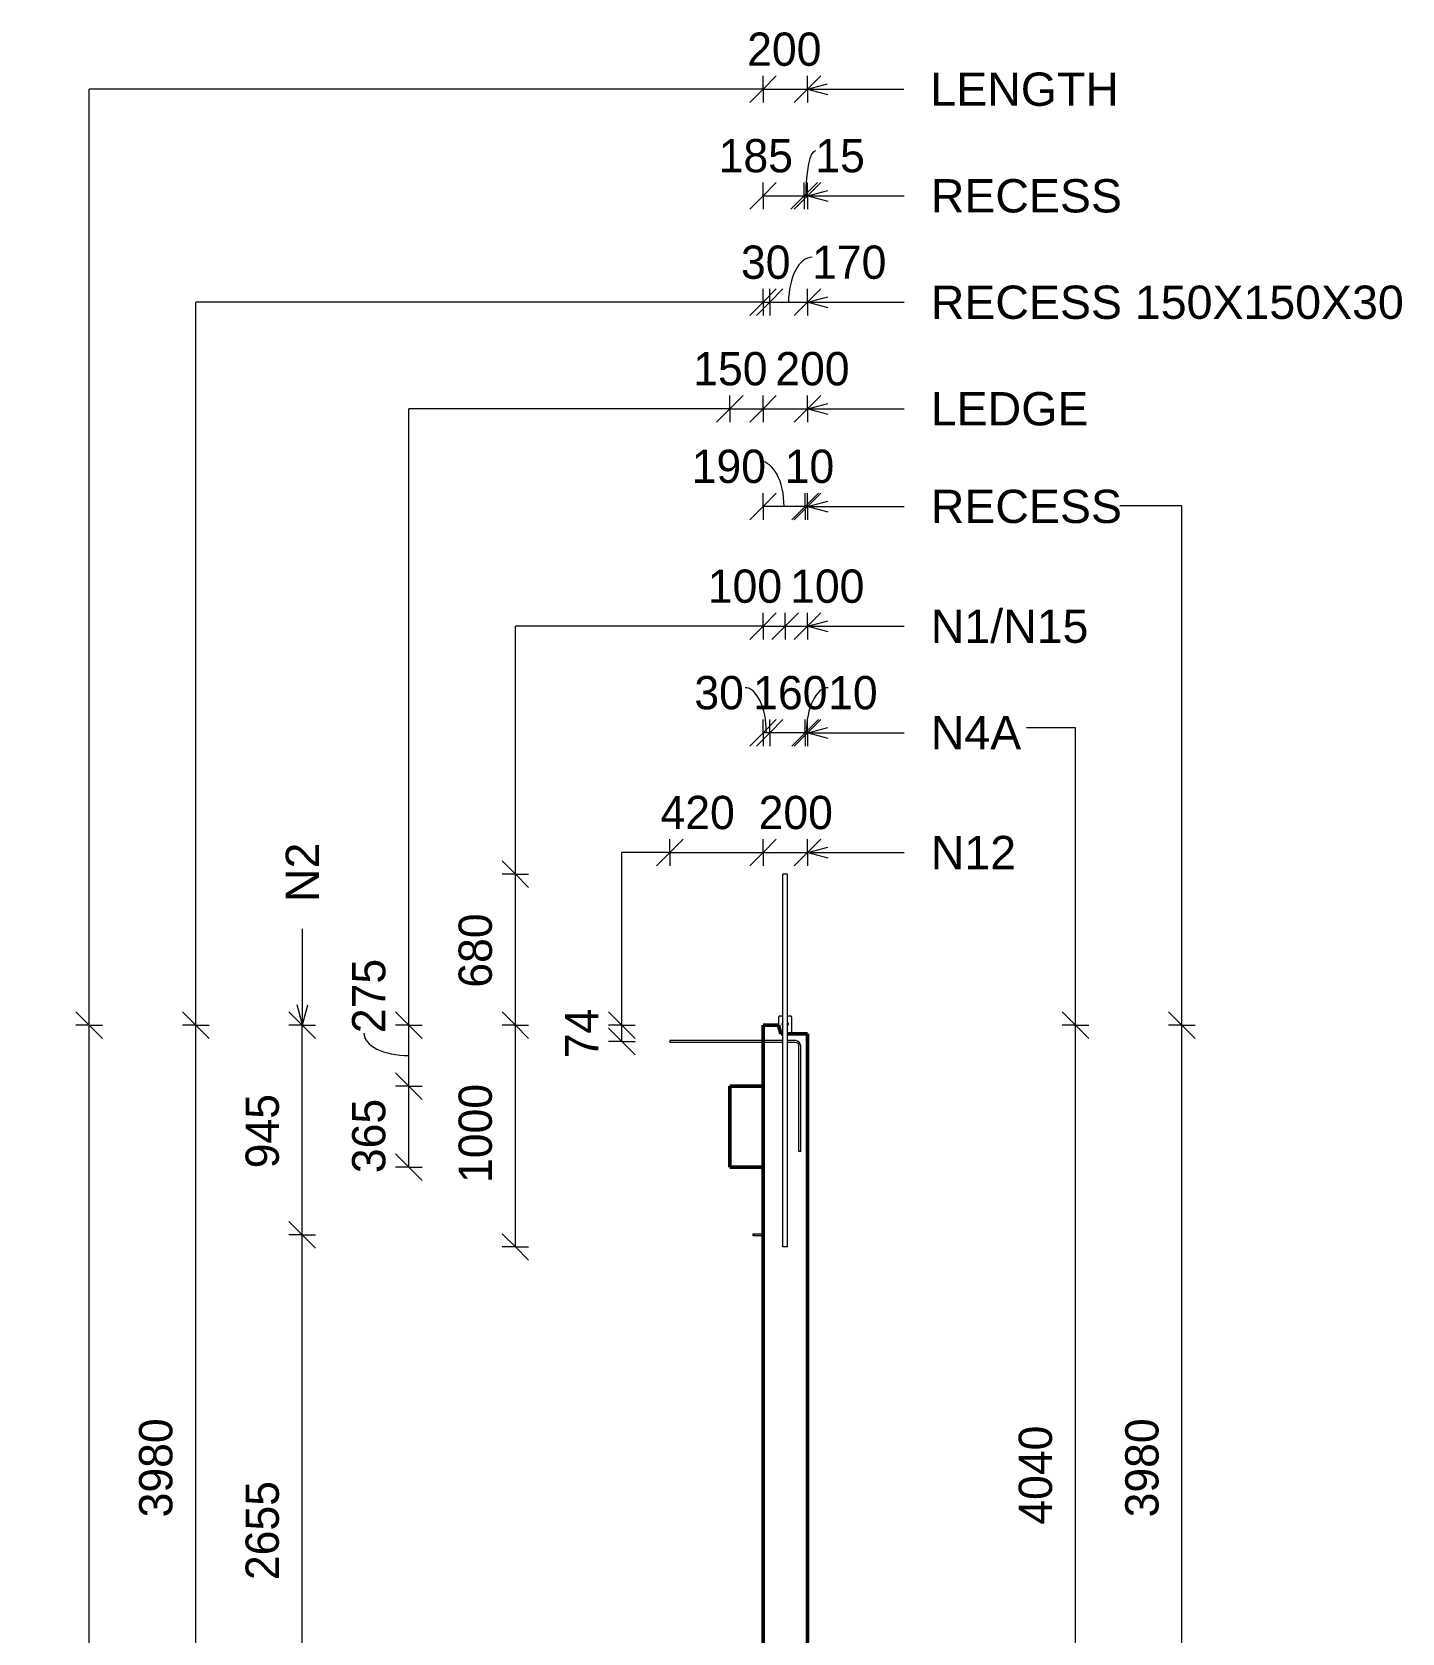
# Model space of a CAD drawing. Header units: millimetres. Extents: x -9471 to 9984, y -2794 to 13196.
# Drawn here: x 3811 to 9984, y 4960 to 12175 of the extents above; entities that cross this region are included whole.
import ezdxf

# ---------------------------------------------------------------- set-up
doc = ezdxf.new("R2010")
doc.units = ezdxf.units.MM
for name, color, linetype, lineweight in [('A-ANNO-DIMS', 211, 'Continuous', 9), ('A-ANNO-DIMS-60', 211, 'Continuous', 9), ('A-DETL-MBND', 5, 'Continuous', 18), ('A-GENM', 13, 'Continuous', 18), ('A-WALL', 113, 'Continuous', 25), ('G-ANNO-TEXT', 231, 'Continuous', 9), ('S-BEAM', 12, 'Continuous', 18), ('S-RBAR', 171, 'Continuous', 18)]:
    doc.layers.add(name, color=color, linetype=linetype, lineweight=lineweight)
doc.styles.add('Arial_1', font='arial.ttf', dxfattribs={"height": 150})
doc.styles.add('Nirmala UI Semilight', font='NirmalaS.ttf', dxfattribs={"height": 150})
doc.dimstyles.new('Arrow_Filled_-_2_5_NI_UI', dxfattribs={"dimscale": 304.8, "dimtxt": 157.104592, "dimasz": 0.393701, "dimexe": 0.19685, "dimexo": 0.0625, "dimgap": 0.19685, "dimtad": 1, "dimdec": 4, "dimzin": 0, "dimdsep": 46, "dimtxsty": 'Nirmala UI Semilight', "dimblk1": 'OBLIQUE', "dimblk2": 'OBLIQUE', "dimsah": 1, "dimcen": 0.09, "dimazin": 0, "dimtfac": 1, "dimtdec": 4, "dimtix": 1, "dimtmove": 2, "dimatfit": 3, "dimfxl": 0.19685, "dimfxlon": 1, "dimtvp": 1, "dimtolj": 1, "dimtzin": 0, "dimarcsym": 2})
doc.dimstyles.new('Arrow_Filled_-_2_5_NI_UI_1', dxfattribs={"dimscale": 304.8, "dimtxt": 157.104592, "dimasz": 0.393701, "dimexe": 0.19685, "dimexo": 0.0625, "dimgap": 0.19685, "dimtad": 1, "dimdec": 4, "dimzin": 0, "dimdsep": 46, "dimtxsty": 'Nirmala UI Semilight', "dimblk1": 'OBLIQUE', "dimblk2": 'OBLIQUE', "dimsah": 1, "dimcen": 0.09, "dimazin": 0, "dimtfac": 1, "dimtdec": 4, "dimtix": 1, "dimtmove": 0, "dimatfit": 3, "dimfxl": 0.19685, "dimfxlon": 1, "dimtvp": 1, "dimtolj": 1, "dimtzin": 0, "dimarcsym": 2})
doc.dimstyles.new('Arrow_Filled_-_2_5_NI_UI_2', dxfattribs={"dimscale": 304.8, "dimtxt": 157.104592, "dimasz": 0.393701, "dimexe": 0.19685, "dimexo": 0.0625, "dimgap": 0.19685, "dimtad": 1, "dimdec": 4, "dimzin": 0, "dimdsep": 46, "dimtxsty": 'Nirmala UI Semilight', "dimblk1": 'OBLIQUE', "dimblk2": 'OBLIQUE', "dimsah": 1, "dimcen": 0.09, "dimazin": 0, "dimtfac": 1, "dimtdec": 4, "dimtix": 1, "dimtmove": 1, "dimatfit": 3, "dimfxl": 0.19685, "dimfxlon": 1, "dimtvp": 1, "dimtolj": 1, "dimtzin": 0, "dimarcsym": 2})

# ---------------------------------------------------------------- blocks, each defined once
blk = doc.blocks.new('RR spread anchor face based - RR-SA-2_5-150-1876458-Elevation Right')
at = {"layer": 'A-GENM'}
for p, q in [((20219.6, 6759.9), (20224.6, 6759.9)), ((20219.6, 6749.9), (20219.6, 6759.9)), ((20224.6, 6749.9), (20219.6, 6749.9)), ((20224.6, 6759.9), (20264.6, 6759.9)), ((20224.6, 6759.9), (20224.6, 6749.9)), ((20264.6, 6749.9), (20224.6, 6749.9))]:
    blk.add_line(p, q, dxfattribs=at)
blk = doc.blocks.new('RR spread anchor face based - RR-SA-7_5-260-1726841-Elevation Right')
at = {"layer": 'A-GENM'}
for p, q in [((20337.1, 7740.6), (20334.6, 7735.6)), ((20334.6, 7735.6), (20334.6, 7700)), ((20354.6, 7740.6), (20337.1, 7740.6)), ((20392.1, 7740.6), (20374.6, 7740.6)), ((20394.6, 7735.6), (20392.1, 7740.6)), ((20394.6, 7660), (20394.6, 7735.6)), ((20351.6, 7703.1), (20351.6, 7707.1)), ((20377.6, 7707.1), (20377.6, 7703.1))]:
    blk.add_line(p, q, dxfattribs=at)
for centre, start, end in [((20364.6, 7707.1), 140.86375, 180), ((20364.6, 7703.1), 180, 219.13625), ((20364.6, 7707.1), 0, 39.13625), ((20364.6, 7703.1), 320.86375, 0)]:
    blk.add_arc(centre, 13, start, end, dxfattribs=at)
blk = doc.blocks.new('M_Rectangular Corbel - M_Rectangular Corbel-2619637-Elevation Right')
at = {"layer": 'S-BEAM', "lineweight": 50}
for p, q in [((20264.6, 7425), (20114.6, 7425)), ((20114.6, 7425), (20114.6, 7060)), ((20264.6, 7060), (20264.6, 7425)), ((20114.6, 7060), (20264.6, 7060))]:
    blk.add_line(p, q, dxfattribs=at)
blk = doc.blocks.new('DIMBLOCK100-Elevation Right')
at = {"layer": 'A-ANNO-DIMS-60'}
for p, q in [((6684.6, 8477.5), (6744.6, 8537.5)), ((6684.6, 8477.5), (6684.6, 8537.5)), ((7104.6, 8477.5), (7164.6, 8537.5)), ((7104.6, 8477.5), (7104.6, 8537.5)), ((6684.6, 8477.5), (6624.6, 8417.5)), ((6684.6, 8477.5), (7104.6, 8477.5)), ((6684.6, 8477.5), (6684.6, 8417.5)), ((7104.6, 8477.5), (7044.6, 8417.5)), ((7104.6, 8477.5), (7104.6, 8417.5))]:
    blk.add_line(p, q, dxfattribs=at)
at = {"layer": 'A-ANNO-DIMS-60', "color": 0, "insert": (6642.8, 8733.2), "char_height": 150, "width": 414.756, "attachment_point": 1, "line_spacing_factor": 1.142579, "style": 'Nirmala UI Semilight'}
blk.add_mtext('420', dxfattribs=at)
blk = doc.blocks.new('_Oblique')
at = {"color": 0, "linetype": 'ByBlock', "lineweight": -2}
blk.add_line((-0.5, -0.5), (0.5, 0.5), dxfattribs=at)
blk = doc.blocks.new('DIMBLOCK101-Elevation Right')
at = {"layer": 'A-ANNO-DIMS-60'}
for p, q in [((7104.6, 8477.5), (7164.6, 8537.5)), ((7104.6, 8477.5), (7104.6, 8537.5)), ((7304.6, 8477.5), (7364.6, 8537.5)), ((7304.6, 8477.5), (7304.6, 8537.5)), ((7104.6, 8477.5), (7044.6, 8417.5)), ((7104.6, 8477.5), (7304.6, 8477.5)), ((7104.6, 8477.5), (7104.6, 8417.5)), ((7304.6, 8477.5), (7244.6, 8417.5)), ((7304.6, 8477.5), (7304.6, 8417.5))]:
    blk.add_line(p, q, dxfattribs=at)
at = {"layer": 'A-ANNO-DIMS-60', "color": 0, "insert": (7084.9, 8733.2), "char_height": 150, "width": 411.328, "attachment_point": 1, "line_spacing_factor": 1.142579, "style": 'Nirmala UI Semilight'}
blk.add_mtext('200', dxfattribs=at)
blk = doc.blocks.new('DIMBLOCK102-Elevation Right')
at = {"layer": 'A-ANNO-DIMS-60'}
for p, q in [((6468.5, 7700), (6408.5, 7760)), ((6468.5, 7700), (6408.5, 7700)), ((6468.5, 7626), (6408.5, 7686)), ((6468.5, 7626), (6468.5, 7700)), ((6468.5, 7700), (6528.5, 7640)), ((6468.5, 7700), (6528.5, 7700)), ((6468.5, 7626), (6408.5, 7626)), ((6468.5, 7626), (6528.5, 7566)), ((6468.5, 7626), (6528.5, 7626))]:
    blk.add_line(p, q, dxfattribs=at)
at = {"layer": 'A-ANNO-DIMS-60', "color": 0, "insert": (6212.8, 7550.2), "char_height": 150, "width": 270.791, "attachment_point": 1, "rotation": 90, "line_spacing_factor": 1.142579, "style": 'Nirmala UI Semilight'}
blk.add_mtext('74', dxfattribs=at)
blk = doc.blocks.new('DIMBLOCK103-Elevation Right')
at = {"layer": 'A-ANNO-DIMS-60'}
for p, q in [((7104.6, 9497.5), (7164.6, 9557.5)), ((7104.6, 9497.5), (7104.6, 9557.5)), ((7204.6, 9497.5), (7264.6, 9557.5)), ((7204.6, 9497.5), (7204.6, 9557.5)), ((7104.6, 9497.5), (7044.6, 9437.5)), ((7104.6, 9497.5), (7204.6, 9497.5)), ((7104.6, 9497.5), (7104.6, 9437.5)), ((7204.6, 9497.5), (7144.6, 9437.5)), ((7204.6, 9497.5), (7204.6, 9437.5))]:
    blk.add_line(p, q, dxfattribs=at)
at = {"layer": 'A-ANNO-DIMS-60', "color": 0, "insert": (6855.8, 9753.2), "char_height": 150, "width": 370.196, "attachment_point": 1, "line_spacing_factor": 1.142579, "style": 'Nirmala UI Semilight'}
blk.add_mtext('100', dxfattribs=at)
blk = doc.blocks.new('DIMBLOCK104-Elevation Right')
at = {"layer": 'A-ANNO-DIMS-60'}
for p, q in [((7204.6, 9497.5), (7264.6, 9557.5)), ((7204.6, 9497.5), (7204.6, 9557.5)), ((7304.6, 9497.5), (7364.6, 9557.5)), ((7304.6, 9497.5), (7304.6, 9557.5)), ((7204.6, 9497.5), (7144.6, 9437.5)), ((7204.6, 9497.5), (7304.6, 9497.5)), ((7204.6, 9497.5), (7204.6, 9437.5)), ((7304.6, 9497.5), (7244.6, 9437.5)), ((7304.6, 9497.5), (7304.6, 9437.5))]:
    blk.add_line(p, q, dxfattribs=at)
at = {"layer": 'A-ANNO-DIMS-60', "color": 0, "insert": (7226.8, 9753.2), "char_height": 150, "width": 370.196, "attachment_point": 1, "line_spacing_factor": 1.142579, "style": 'Nirmala UI Semilight'}
blk.add_mtext('100', dxfattribs=at)
blk = doc.blocks.new('DIMBLOCK105-Elevation Right')
at = {"layer": 'A-ANNO-DIMS-60'}
for p, q in [((5988.5, 7700), (5928.5, 7760)), ((5988.5, 7700), (5928.5, 7700)), ((5988.5, 6700), (5988.5, 7700)), ((5988.5, 7700), (6048.5, 7640)), ((5988.5, 7700), (6048.5, 7700)), ((5988.5, 6700), (5928.5, 6760)), ((5988.5, 6700), (5928.5, 6700)), ((5988.5, 6700), (6048.5, 6640)), ((5988.5, 6700), (6048.5, 6700))]:
    blk.add_line(p, q, dxfattribs=at)
at = {"layer": 'A-ANNO-DIMS-60', "color": 0, "insert": (5732.8, 6988.6), "char_height": 150, "width": 507.305, "attachment_point": 1, "rotation": 90, "line_spacing_factor": 1.142579, "style": 'Nirmala UI Semilight'}
blk.add_mtext('1000', dxfattribs=at)
blk = doc.blocks.new('DIMBLOCK106-Elevation Right')
at = {"layer": 'A-ANNO-DIMS-60'}
for p, q in [((5988.5, 8380), (5928.5, 8440)), ((5988.5, 8380), (5928.5, 8380)), ((5988.5, 7700), (5988.5, 8380)), ((5988.5, 8380), (6048.5, 8320)), ((5988.5, 8380), (6048.5, 8380)), ((5988.5, 7700), (5928.5, 7760)), ((5988.5, 7700), (5928.5, 7700)), ((5988.5, 7700), (6048.5, 7640)), ((5988.5, 7700), (6048.5, 7700))]:
    blk.add_line(p, q, dxfattribs=at)
at = {"layer": 'A-ANNO-DIMS-60', "color": 0, "insert": (5732.8, 7868.6), "char_height": 150, "width": 411.328, "attachment_point": 1, "rotation": 90, "line_spacing_factor": 1.142579, "style": 'Nirmala UI Semilight'}
blk.add_mtext('680', dxfattribs=at)
blk = doc.blocks.new('DIMBLOCK112-Elevation Right')
at = {"layer": 'A-ANNO-DIMS-60'}
for p, q in [((6954.6, 10477.5), (7014.6, 10537.5)), ((6954.6, 10477.5), (6954.6, 10537.5)), ((7104.6, 10477.5), (7164.6, 10537.5)), ((7104.6, 10477.5), (7104.6, 10537.5)), ((6954.6, 10477.5), (6894.6, 10417.5)), ((6954.6, 10477.5), (7104.6, 10477.5)), ((6954.6, 10477.5), (6954.6, 10417.5)), ((7104.6, 10477.5), (7044.6, 10417.5)), ((7104.6, 10477.5), (7104.6, 10417.5))]:
    blk.add_line(p, q, dxfattribs=at)
at = {"layer": 'A-ANNO-DIMS-60', "color": 0, "insert": (6790.2, 10733.2), "char_height": 150, "width": 370.196, "attachment_point": 1, "line_spacing_factor": 1.142579, "style": 'Nirmala UI Semilight'}
blk.add_mtext('150', dxfattribs=at)
blk = doc.blocks.new('DIMBLOCK113-Elevation Right')
at = {"layer": 'A-ANNO-DIMS-60'}
for p, q in [((7104.6, 10477.5), (7164.6, 10537.5)), ((7104.6, 10477.5), (7104.6, 10537.5)), ((7304.6, 10477.5), (7364.6, 10537.5)), ((7304.6, 10477.5), (7304.6, 10537.5)), ((7104.6, 10477.5), (7044.6, 10417.5)), ((7104.6, 10477.5), (7304.6, 10477.5)), ((7104.6, 10477.5), (7104.6, 10417.5)), ((7304.6, 10477.5), (7244.6, 10417.5)), ((7304.6, 10477.5), (7304.6, 10417.5))]:
    blk.add_line(p, q, dxfattribs=at)
at = {"layer": 'A-ANNO-DIMS-60', "color": 0, "insert": (7160, 10733.2), "char_height": 150, "width": 411.328, "attachment_point": 1, "line_spacing_factor": 1.142579, "style": 'Nirmala UI Semilight'}
blk.add_mtext('200', dxfattribs=at)
blk = doc.blocks.new('DIMBLOCK114-Elevation Right')
at = {"layer": 'A-ANNO-DIMS-60'}
for p, q in [((5508.5, 7425), (5448.5, 7485)), ((5508.5, 7425), (5448.5, 7425)), ((5508.5, 7060), (5508.5, 7425)), ((5508.5, 7425), (5568.5, 7365)), ((5508.5, 7425), (5568.5, 7425)), ((5508.5, 7060), (5448.5, 7120)), ((5508.5, 7060), (5448.5, 7060)), ((5508.5, 7060), (5568.5, 7000)), ((5508.5, 7060), (5568.5, 7060))]:
    blk.add_line(p, q, dxfattribs=at)
at = {"layer": 'A-ANNO-DIMS-60', "color": 0, "insert": (5252.8, 7032.8), "char_height": 150, "width": 411.328, "attachment_point": 1, "rotation": 90, "line_spacing_factor": 1.142579, "style": 'Nirmala UI Semilight'}
blk.add_mtext('365', dxfattribs=at)
blk = doc.blocks.new('DIMBLOCK115-Elevation Right')
at = {"layer": 'A-ANNO-DIMS-60'}
for p, q in [((5508.5, 7700), (5448.5, 7760)), ((5508.5, 7700), (5448.5, 7700)), ((5508.5, 7425), (5508.5, 7700)), ((5508.5, 7700), (5568.5, 7640)), ((5508.5, 7700), (5568.5, 7700)), ((5508.5, 7425), (5448.5, 7485)), ((5508.5, 7425), (5448.5, 7425)), ((5508.5, 7425), (5568.5, 7365)), ((5508.5, 7425), (5568.5, 7425))]:
    blk.add_line(p, q, dxfattribs=at)
blk.add_ellipse((5508.5, 7663.8), major_axis=(202.8, 0), ratio=0.499554, start_param=3.141593, end_param=4.712389, dxfattribs=at)
at = {"layer": 'A-ANNO-DIMS-60', "color": 0, "insert": (5252.8, 7663.8), "char_height": 150, "width": 404.473, "attachment_point": 1, "rotation": 90, "line_spacing_factor": 1.142579, "style": 'Nirmala UI Semilight'}
blk.add_mtext('275', dxfattribs=at)
blk = doc.blocks.new('DIMBLOCK119-Elevation Right')
at = {"layer": 'A-ANNO-DIMS-60'}
for p, q in [((5028.5, 6754.9), (4968.5, 6814.9)), ((5028.5, 6754.9), (4968.5, 6754.9)), ((5028.5, 4099.9), (5028.5, 6754.9)), ((5028.5, 6754.9), (5088.5, 6694.9)), ((5028.5, 6754.9), (5088.5, 6754.9)), ((5028.5, 4099.9), (4968.5, 4159.9)), ((5028.5, 4099.9), (4968.5, 4099.9)), ((5028.5, 4099.9), (5088.5, 4039.9)), ((5028.5, 4099.9), (5088.5, 4099.9))]:
    blk.add_line(p, q, dxfattribs=at)
at = {"layer": 'A-ANNO-DIMS-60', "color": 0, "insert": (4772.8, 5198.9), "char_height": 150, "width": 548.438, "attachment_point": 1, "rotation": 90, "line_spacing_factor": 1.142579, "style": 'Nirmala UI Semilight'}
blk.add_mtext('2655', dxfattribs=at)
blk = doc.blocks.new('DIMBLOCK120-Elevation Right')
at = {"layer": 'A-ANNO-DIMS-60'}
for p, q in [((5028.5, 7700), (4968.5, 7760)), ((5028.5, 7700), (4968.5, 7700)), ((5028.5, 6754.9), (5028.5, 7700)), ((5028.5, 7700), (5088.5, 7640)), ((5028.5, 7700), (5088.5, 7700)), ((5028.5, 6754.9), (4968.5, 6814.9)), ((5028.5, 6754.9), (4968.5, 6754.9)), ((5028.5, 6754.9), (5088.5, 6694.9)), ((5028.5, 6754.9), (5088.5, 6754.9))]:
    blk.add_line(p, q, dxfattribs=at)
at = {"layer": 'A-ANNO-DIMS-60', "color": 0, "insert": (4772.8, 7054.6), "char_height": 150, "width": 414.756, "attachment_point": 1, "rotation": 90, "line_spacing_factor": 1.142579, "style": 'Nirmala UI Semilight'}
blk.add_mtext('945', dxfattribs=at)
blk = doc.blocks.new('DIMBLOCK121-Elevation Right')
at = {"layer": 'A-ANNO-DIMS-60'}
for p, q in [((7104.6, 10957.5), (7164.6, 11017.5)), ((7104.6, 10957.5), (7104.6, 11017.5)), ((7134.6, 10957.5), (7194.6, 11017.5)), ((7134.6, 10957.5), (7134.6, 11017.5)), ((7104.6, 10957.5), (7044.6, 10897.5)), ((7134.6, 10957.5), (7074.6, 10897.5)), ((7104.6, 10957.5), (7134.6, 10957.5)), ((7104.6, 10957.5), (7104.6, 10897.5)), ((7134.6, 10957.5), (7134.6, 10897.5))]:
    blk.add_line(p, q, dxfattribs=at)
at = {"layer": 'A-ANNO-DIMS-60', "color": 0, "insert": (7005.3, 11213.2), "char_height": 150, "width": 274.219, "attachment_point": 1, "line_spacing_factor": 1.142579, "style": 'Nirmala UI Semilight'}
blk.add_mtext('30', dxfattribs=at)
blk = doc.blocks.new('DIMBLOCK122-Elevation Right')
at = {"layer": 'A-ANNO-DIMS-60'}
for p, q in [((7134.6, 10957.5), (7194.6, 11017.5)), ((7134.6, 10957.5), (7134.6, 11017.5)), ((7304.6, 10957.5), (7364.6, 11017.5)), ((7304.6, 10957.5), (7304.6, 11017.5)), ((7134.6, 10957.5), (7074.6, 10897.5)), ((7134.6, 10957.5), (7304.6, 10957.5)), ((7134.6, 10957.5), (7134.6, 10897.5)), ((7304.6, 10957.5), (7244.6, 10897.5)), ((7304.6, 10957.5), (7304.6, 10897.5))]:
    blk.add_line(p, q, dxfattribs=at)
blk.add_ellipse((7325.9, 10957.5), major_axis=(0, 202.8), ratio=0.524124, start_param=0, end_param=1.570796, dxfattribs=at)
at = {"layer": 'A-ANNO-DIMS-60', "color": 0, "insert": (7325.9, 11213.2), "char_height": 150, "width": 363.34, "attachment_point": 1, "line_spacing_factor": 1.142579, "style": 'Nirmala UI Semilight'}
blk.add_mtext('170', dxfattribs=at)
blk = doc.blocks.new('DIMBLOCK123-Elevation Right')
at = {"layer": 'A-ANNO-DIMS-60'}
for p, q in [((4068.5, 7700), (4008.5, 7760)), ((4068.5, 7700), (4008.5, 7700)), ((4068.5, -1395), (4068.5, 7700)), ((4068.5, 7700), (4128.5, 7640)), ((4068.5, 7700), (4128.5, 7700)), ((4068.5, -1395), (4008.5, -1335)), ((4068.5, -1395), (4008.5, -1395)), ((4068.5, -1395), (4128.5, -1455)), ((4068.5, -1395), (4128.5, -1395))]:
    blk.add_line(p, q, dxfattribs=at)
at = {"layer": 'A-ANNO-DIMS-60', "color": 0, "insert": (3812.8, 2924), "char_height": 150, "width": 548.438, "attachment_point": 1, "rotation": 90, "line_spacing_factor": 1.142579, "style": 'Nirmala UI Semilight'}
blk.add_mtext('9095', dxfattribs=at)
blk = doc.blocks.new('DIMBLOCK124-Elevation Right')
at = {"layer": 'A-ANNO-DIMS-60'}
for p, q in [((7104.6, 11437.5), (7164.6, 11497.5)), ((7104.6, 11437.5), (7104.6, 11497.5)), ((7289.6, 11437.5), (7349.6, 11497.5)), ((7289.6, 11437.5), (7289.6, 11497.5)), ((7104.6, 11437.5), (7044.6, 11377.5)), ((7104.6, 11437.5), (7289.6, 11437.5)), ((7104.6, 11437.5), (7104.6, 11377.5)), ((7289.6, 11437.5), (7229.6, 11377.5)), ((7289.6, 11437.5), (7289.6, 11377.5))]:
    blk.add_line(p, q, dxfattribs=at)
at = {"layer": 'A-ANNO-DIMS-60', "color": 0, "insert": (6904.8, 11693.2), "char_height": 150, "width": 370.196, "attachment_point": 1, "line_spacing_factor": 1.142579, "style": 'Nirmala UI Semilight'}
blk.add_mtext('185', dxfattribs=at)
blk = doc.blocks.new('DIMBLOCK125-Elevation Right')
at = {"layer": 'A-ANNO-DIMS-60'}
for p, q in [((7289.6, 11437.5), (7349.6, 11497.5)), ((7289.6, 11437.5), (7289.6, 11497.5)), ((7304.6, 11437.5), (7364.6, 11497.5)), ((7304.6, 11437.5), (7304.6, 11497.5)), ((7289.6, 11437.5), (7229.6, 11377.5)), ((7304.6, 11437.5), (7244.6, 11377.5)), ((7289.6, 11437.5), (7304.6, 11437.5)), ((7289.6, 11437.5), (7289.6, 11377.5)), ((7304.6, 11437.5), (7304.6, 11377.5))]:
    blk.add_line(p, q, dxfattribs=at)
blk.add_ellipse((7340.4, 11437.5), major_axis=(0, 202.8), ratio=0.213143, start_param=0, end_param=1.570796, dxfattribs=at)
at = {"layer": 'A-ANNO-DIMS-60', "color": 0, "insert": (7340.4, 11693.2), "char_height": 150, "width": 233.086, "attachment_point": 1, "line_spacing_factor": 1.142579, "style": 'Nirmala UI Semilight'}
blk.add_mtext('15', dxfattribs=at)
blk = doc.blocks.new('DIMBLOCK126-Elevation Right')
at = {"layer": 'A-ANNO-DIMS-60'}
for p, q in [((7104.6, 11917.5), (7164.6, 11977.5)), ((7104.6, 11917.5), (7104.6, 11977.5)), ((7304.6, 11917.5), (7364.6, 11977.5)), ((7304.6, 11917.5), (7304.6, 11977.5)), ((7104.6, 11917.5), (7044.6, 11857.5)), ((7104.6, 11917.5), (7304.6, 11917.5)), ((7104.6, 11917.5), (7104.6, 11857.5)), ((7304.6, 11917.5), (7244.6, 11857.5)), ((7304.6, 11917.5), (7304.6, 11857.5))]:
    blk.add_line(p, q, dxfattribs=at)
at = {"layer": 'A-ANNO-DIMS-60', "color": 0, "insert": (7033.2, 12173.2), "char_height": 150, "width": 411.328, "attachment_point": 1, "line_spacing_factor": 1.142579, "style": 'Nirmala UI Semilight'}
blk.add_mtext('200', dxfattribs=at)
blk = doc.blocks.new('DIMBLOCK127-Elevation Right')
at = {"layer": 'A-ANNO-DIMS-60'}
for p, q in [((7294.6, 9017.5), (7354.6, 9077.5)), ((7294.6, 9017.5), (7294.6, 9077.5)), ((7304.6, 9017.5), (7364.6, 9077.5)), ((7304.6, 9017.5), (7304.6, 9077.5)), ((7294.6, 9017.5), (7234.6, 8957.5)), ((7304.6, 9017.5), (7244.6, 8957.5)), ((7304.6, 9017.5), (7294.6, 9017.5)), ((7294.6, 9017.5), (7294.6, 8957.5)), ((7304.6, 9017.5), (7304.6, 8957.5))]:
    blk.add_line(p, q, dxfattribs=at)
blk.add_ellipse((7398, 9017.5), major_axis=(0, 202.8), ratio=0.485197, start_param=0, end_param=1.570796, dxfattribs=at)
at = {"layer": 'A-ANNO-DIMS-60', "color": 0, "insert": (7398, 9273.2), "char_height": 150, "width": 233.086, "attachment_point": 1, "line_spacing_factor": 1.142579, "style": 'Nirmala UI Semilight'}
blk.add_mtext('10', dxfattribs=at)
blk = doc.blocks.new('DIMBLOCK128-Elevation Right')
at = {"layer": 'A-ANNO-DIMS-60'}
for p, q in [((7134.6, 9017.5), (7194.6, 9077.5)), ((7134.6, 9017.5), (7134.6, 9077.5)), ((7294.6, 9017.5), (7354.6, 9077.5)), ((7294.6, 9017.5), (7294.6, 9077.5)), ((7134.6, 9017.5), (7074.6, 8957.5)), ((7294.6, 9017.5), (7134.6, 9017.5)), ((7134.6, 9017.5), (7134.6, 8957.5)), ((7294.6, 9017.5), (7234.6, 8957.5)), ((7294.6, 9017.5), (7294.6, 8957.5))]:
    blk.add_line(p, q, dxfattribs=at)
at = {"layer": 'A-ANNO-DIMS-60', "color": 0, "insert": (7060.4, 9273.2), "char_height": 150, "width": 370.196, "attachment_point": 1, "line_spacing_factor": 1.142579, "style": 'Nirmala UI Semilight'}
blk.add_mtext('160', dxfattribs=at)
blk = doc.blocks.new('DIMBLOCK129-Elevation Right')
at = {"layer": 'A-ANNO-DIMS-60'}
for p, q in [((7104.6, 9017.5), (7164.6, 9077.5)), ((7104.6, 9017.5), (7104.6, 9077.5)), ((7134.6, 9017.5), (7194.6, 9077.5)), ((7134.6, 9017.5), (7134.6, 9077.5)), ((7104.6, 9017.5), (7044.6, 8957.5)), ((7134.6, 9017.5), (7074.6, 8957.5)), ((7134.6, 9017.5), (7104.6, 9017.5)), ((7104.6, 9017.5), (7104.6, 8957.5)), ((7134.6, 9017.5), (7134.6, 8957.5))]:
    blk.add_line(p, q, dxfattribs=at)
blk.add_ellipse((7023.8, 9017.5), major_axis=(0, 202.8), ratio=0.47254, start_param=4.712389, end_param=6.283185, dxfattribs=at)
at = {"layer": 'A-ANNO-DIMS-60', "color": 0, "insert": (6795.3, 9273.2), "char_height": 150, "width": 274.219, "attachment_point": 1, "line_spacing_factor": 1.142579, "style": 'Nirmala UI Semilight'}
blk.add_mtext('30', dxfattribs=at)
blk = doc.blocks.new('DIMBLOCK131-Elevation Right')
at = {"layer": 'A-ANNO-DIMS-60'}
for p, q in [((8512.5, 7700), (8452.5, 7760)), ((8512.5, 7700), (8452.5, 7700)), ((8512.5, 3660), (8512.5, 7700)), ((8512.5, 7700), (8572.5, 7640)), ((8512.5, 7700), (8572.5, 7700)), ((8512.5, 3660), (8452.5, 3720)), ((8512.5, 3660), (8452.5, 3660)), ((8512.5, 3660), (8572.5, 3600)), ((8512.5, 3660), (8572.5, 3660))]:
    blk.add_line(p, q, dxfattribs=at)
at = {"layer": 'A-ANNO-DIMS-60', "color": 0, "insert": (8256.8, 5448.6), "char_height": 150, "width": 555.293, "attachment_point": 1, "rotation": 90, "line_spacing_factor": 1.142579, "style": 'Nirmala UI Semilight'}
blk.add_mtext('4040', dxfattribs=at)
blk = doc.blocks.new('DIMBLOCK134-Elevation Right')
at = {"layer": 'A-ANNO-DIMS-60'}
for p, q in [((4548.5, 7700), (4488.5, 7760)), ((4548.5, 7700), (4488.5, 7700)), ((4548.5, 3720), (4548.5, 7700)), ((4548.5, 7700), (4608.5, 7640)), ((4548.5, 7700), (4608.5, 7700)), ((4548.5, 3720), (4488.5, 3780)), ((4548.5, 3720), (4488.5, 3720)), ((4548.5, 3720), (4608.5, 3660)), ((4548.5, 3720), (4608.5, 3720))]:
    blk.add_line(p, q, dxfattribs=at)
at = {"layer": 'A-ANNO-DIMS-60', "color": 0, "insert": (4292.8, 5481.5), "char_height": 150, "width": 548.438, "attachment_point": 1, "rotation": 90, "line_spacing_factor": 1.142579, "style": 'Nirmala UI Semilight'}
blk.add_mtext('3980', dxfattribs=at)
blk = doc.blocks.new('DIMBLOCK135-Elevation Right')
at = {"layer": 'A-ANNO-DIMS-60'}
for p, q in [((7294.6, 10037.5), (7234.6, 9977.5)), ((7304.6, 10037.5), (7244.6, 9977.5)), ((7294.6, 10037.5), (7354.6, 10097.5)), ((7294.6, 10037.5), (7294.6, 10097.5)), ((7304.6, 10037.5), (7294.6, 10037.5)), ((7294.6, 10037.5), (7294.6, 9977.5)), ((7304.6, 10037.5), (7364.6, 10097.5)), ((7304.6, 10037.5), (7304.6, 10097.5)), ((7304.6, 10037.5), (7304.6, 9977.5))]:
    blk.add_line(p, q, dxfattribs=at)
at = {"layer": 'A-ANNO-DIMS-60', "color": 0, "insert": (7202.5, 10293.2), "char_height": 150, "width": 233.086, "attachment_point": 1, "line_spacing_factor": 1.142579, "style": 'Nirmala UI Semilight'}
blk.add_mtext('10', dxfattribs=at)
blk = doc.blocks.new('DIMBLOCK136-Elevation Right')
at = {"layer": 'A-ANNO-DIMS-60'}
for p, q in [((7104.6, 10037.5), (7044.6, 9977.5)), ((7104.6, 10037.5), (7164.6, 10097.5)), ((7104.6, 10037.5), (7104.6, 10097.5)), ((7294.6, 10037.5), (7104.6, 10037.5)), ((7104.6, 10037.5), (7104.6, 9977.5)), ((7294.6, 10037.5), (7234.6, 9977.5)), ((7294.6, 10037.5), (7354.6, 10097.5)), ((7294.6, 10037.5), (7294.6, 10097.5)), ((7294.6, 10037.5), (7294.6, 9977.5))]:
    blk.add_line(p, q, dxfattribs=at)
blk.add_ellipse((7091.8, 10037.5), major_axis=(0, 202.8), ratio=0.531781, start_param=4.712389, end_param=6.283185, dxfattribs=at)
at = {"layer": 'A-ANNO-DIMS-60', "color": 0, "insert": (6783.3, 10293.2), "char_height": 150, "width": 370.196, "attachment_point": 1, "line_spacing_factor": 1.142579, "style": 'Nirmala UI Semilight'}
blk.add_mtext('190', dxfattribs=at)
blk = doc.blocks.new('DIMBLOCK139-Elevation Right')
at = {"layer": 'A-ANNO-DIMS-60'}
for p, q in [((8992.5, 7700), (8932.5, 7760)), ((8992.5, 7700), (8932.5, 7700)), ((8992.5, 3720), (8992.5, 7700)), ((8992.5, 7700), (9052.5, 7640)), ((8992.5, 7700), (9052.5, 7700)), ((8992.5, 3720), (8932.5, 3780)), ((8992.5, 3720), (8932.5, 3720)), ((8992.5, 3720), (9052.5, 3660)), ((8992.5, 3720), (9052.5, 3720))]:
    blk.add_line(p, q, dxfattribs=at)
at = {"layer": 'A-ANNO-DIMS-60', "color": 0, "insert": (8736.8, 5481.5), "char_height": 150, "width": 548.438, "attachment_point": 1, "rotation": 90, "line_spacing_factor": 1.142579, "style": 'Nirmala UI Semilight'}
blk.add_mtext('3980', dxfattribs=at)

msp = doc.modelspace()

# ---------------------------------------------------------------- linework, layer by layer
at = {"layer": 'A-DETL-MBND'}
for p, q in [((4068.47111, 7700), (4068.47111, 11917.49019)), ((7104.60786, 11917.49019), (4068.47111, 11917.49019)), ((4548.47111, 7700), (4548.47111, 10957.49019)), ((7104.60786, 10957.49019), (4548.47111, 10957.49019)), ((5508.47111, 7700), (5508.47111, 10477.49019)), ((6954.60786, 10477.49019), (5508.47111, 10477.49019)), ((8992.45743, 10040), (8712.45743, 10040)), ((8992.45743, 7700), (8992.45743, 10040)), ((5988.47111, 8380), (5988.47111, 9497.49019)), ((7104.60786, 9497.49019), (5988.47111, 9497.49019)), ((8512.45743, 9040), (8292.45743, 9040)), ((8512.45743, 7700), (8512.45743, 9040)), ((6468.47111, 7700), (6468.47111, 8477.49019)), ((6684.60786, 8477.49019), (6468.47111, 8477.49019))]:
    msp.add_line(p, q, dxfattribs=at)
at = {"layer": 'A-WALL', "lineweight": 50}
for p, q in [((7104.60786, 7700), (7104.60786, -1395)), ((7174.72753, 7700), (7104.60786, 7700)), ((7184.72753, 7660), (7174.72753, 7700)), ((7194.60786, 7660), (7184.72753, 7660)), ((7304.60786, 7660), (7214.60786, 7660)), ((7304.60786, 3720), (7304.60786, 7660))]:
    msp.add_line(p, q, dxfattribs=at)
at = {"layer": 'G-ANNO-TEXT', "color": 7}
for p, q in [((7305.00384, 11917.79668), (7395.00384, 11941.9121)), ((7305.00384, 11917.79668), (7395.00384, 11893.68125)), ((7305.00384, 11917.79668), (7738.6199, 11917.79668)), ((7306.94422, 11437.30197), (7396.94422, 11461.4174)), ((7306.94422, 11437.30197), (7396.94422, 11413.18654)), ((7306.94422, 11437.30197), (7740.56027, 11437.30197)), ((7306.94422, 10957.66523), (7396.94422, 10981.78066)), ((7306.94422, 10957.66523), (7396.94422, 10933.54981)), ((7306.94422, 10957.66523), (7740.56027, 10957.66523)), ((7306.94422, 10477.66523), (7396.94422, 10501.78066)), ((7306.94422, 10477.66523), (7396.94422, 10453.54981)), ((7306.94422, 10477.66523), (7740.56027, 10477.66523)), ((7306.94422, 10037.66523), (7396.94422, 10061.78066)), ((7306.94422, 10037.66523), (7396.94422, 10013.54981)), ((7306.94422, 10037.66523), (7740.56027, 10037.66523)), ((7306.94422, 9497.66523), (7396.94422, 9521.78066)), ((7306.94422, 9497.66523), (7396.94422, 9473.54981)), ((7306.94422, 9497.66523), (7740.56027, 9497.66523)), ((7306.94422, 9017.66523), (7396.94422, 9041.78066)), ((7306.94422, 9017.66523), (7396.94422, 8993.54981)), ((7306.94422, 9017.66523), (7740.56027, 9017.66523)), ((7306.94422, 8477.66523), (7396.94422, 8501.78066)), ((7306.94422, 8477.66523), (7396.94422, 8453.54981)), ((7306.94422, 8477.66523), (7740.56027, 8477.66523)), ((5028.86219, 7700.91454), (5028.86219, 8134.53059)), ((5028.86219, 7700.91454), (5004.74676, 7790.91454)), ((5028.86219, 7700.91454), (5052.97762, 7790.91454))]:
    msp.add_line(p, q, dxfattribs=at)
at = {"layer": 'S-RBAR'}
for p, q in [((7214.60786, 8380), (7194.60786, 8380)), ((7194.60786, 6700), (7194.60786, 8380)), ((7214.60786, 6700), (7214.60786, 8380)), ((7194.60786, 7630), (6684.60786, 7630)), ((6684.60786, 7630), (6684.60786, 7622)), ((7194.60786, 7622), (6684.60786, 7622)), ((7250.60786, 7630), (7214.60786, 7630)), ((7250.60786, 7622), (7214.60786, 7622)), ((7266.60786, 7130), (7266.60786, 7606)), ((7274.60786, 7130), (7274.60786, 7606)), ((7274.60786, 7130), (7266.60786, 7130)), ((7214.60786, 6700), (7194.60786, 6700))]:
    msp.add_line(p, q, dxfattribs=at)
for radius, start in [(24, 360), (16, 0)]:
    msp.add_arc((7250.60786, 7606), radius, start, 90, dxfattribs=at)

# ---------------------------------------------------------------- block references
at = {"layer": 'A-GENM'}
for name in ['RR spread anchor face based - RR-SA-7_5-260-1726841-Elevation Right', 'RR spread anchor face based - RR-SA-2_5-150-1876458-Elevation Right']:
    msp.add_blockref(name, (-13159.96164, 0), dxfattribs=at)
at = {"layer": 'S-BEAM'}
msp.add_blockref('M_Rectangular Corbel - M_Rectangular Corbel-2619637-Elevation Right', (-13159.96164, 0), dxfattribs=at)

# ---------------------------------------------------------------- texts
at = {"layer": 'G-ANNO-TEXT', "color": 7, "char_height": 150, "attachment_point": 1, "style": 'Arial_1'}
for s, insert, width in [('LENGTH', (7858.6199, 11992.79668), 1029.36675), ('RECESS', (7860.56027, 11512.30197), 1038.987), ('RECESS 150X150X30', (7860.56027, 11032.66523), 2563.796625), ('LEDGE', (7860.56027, 10552.66523), 856.20225), ('RECESS', (7860.56027, 10112.66523), 1038.987), ('N1/N15', (7860.56027, 9572.66523), 856.20225), ('N4A', (7860.56027, 9092.66523), 490.63275), ('N12', (7860.56027, 8552.66523), 461.772)]:
    msp.add_mtext(s, dxfattribs=dict(at, insert=insert, width=width))
at = {"layer": 'G-ANNO-TEXT', "color": 7, "insert": (4953.86219, 8254.53059), "char_height": 150, "width": 322.278375, "attachment_point": 1, "rotation": 90, "style": 'Arial_1'}
msp.add_mtext('N2', dxfattribs=at)

# ---------------------------------------------------------------- dimensions: what is measured, and where the dimension line sits
at = {"layer": 'A-ANNO-DIMS'}
for base, p1, p2, override, picture, middle in [((7304.60786, 11917.49019), (7104.60786, 11857.49019), (7304.60786, 11857.49019), {"dimpost": '<>', "dimfxl": 200}, 'DIMBLOCK126-Elevation Right', (7204.60786, 12055.00066)), ((7134.60786, 10957.49019), (7104.60786, 10897.49019), (7134.60786, 10897.49019), {"dimpost": '<>', "dimfxl": 30}, 'DIMBLOCK121-Elevation Right', (7119.60786, 11095.05296)), ((7294.60786, 10037.49019), (7304.60786, 9977.49019), (7294.60786, 9977.49019), {"dimpost": '<>', "dimfxl": 10}, 'DIMBLOCK135-Elevation Right', (7299.60786, 10175.41907)), ((7134.60786, 9017.49019), (7294.60786, 8957.49019), (7134.60786, 8957.49019), {"dimpost": '<>', "dimfxl": 160}, 'DIMBLOCK128-Elevation Right', (7214.60786, 9155.47137))]:
    dim = msp.add_linear_dim(base=base, p1=p1, p2=p2, dimstyle='Arrow_Filled_-_2_5_NI_UI_1', override=override, dxfattribs=at)
    dim.commit()
    dim.dimension.update_dxf_attribs({"geometry": picture, "text_midpoint": middle})
for base, p1, p2, dimstyle, override, picture, middle in [((7289.64692, 11437.49019), (7104.60786, 11377.49019), (7289.64692, 11377.49019), 'Arrow_Filled_-_2_5_NI_UI', {"dimpost": '<>', "dimfxl": 185.039062}, 'DIMBLOCK124-Elevation Right', (7089.85847, 11593.19335)), ((7304.60786, 11437.49019), (7289.64692, 11377.49019), (7304.60786, 11377.49019), 'Arrow_Filled_-_2_5_NI_UI_2', {"dimpost": '<>', "dimfxl": 14.960938}, 'DIMBLOCK125-Elevation Right', (7456.9005, 11593.19335)), ((7304.60786, 10957.49019), (7134.60786, 10897.49019), (7304.60786, 10897.49019), 'Arrow_Filled_-_2_5_NI_UI_2', {"dimpost": '<>', "dimfxl": 170}, 'DIMBLOCK122-Elevation Right', (7507.58193, 11113.19335)), ((7104.60786, 10477.49019), (6954.60786, 10417.49019), (7104.60786, 10417.49019), 'Arrow_Filled_-_2_5_NI_UI', {"dimpost": '<>', "dimfxl": 150}, 'DIMBLOCK112-Elevation Right', (6975.29577, 10633.19335)), ((7304.60786, 10477.49019), (7104.60786, 10417.49019), (7304.60786, 10417.49019), 'Arrow_Filled_-_2_5_NI_UI', {"dimpost": '<>', "dimfxl": 200}, 'DIMBLOCK113-Elevation Right', (7365.70272, 10633.19335)), ((7104.60786, 10037.49019), (7294.60786, 9977.49019), (7104.60786, 9977.49019), 'Arrow_Filled_-_2_5_NI_UI_2', {"dimpost": '<>', "dimfxl": 190}, 'DIMBLOCK136-Elevation Right', (6968.35228, 10193.19335)), ((7204.60786, 9497.49019), (7104.60786, 9437.49019), (7204.60786, 9437.49019), 'Arrow_Filled_-_2_5_NI_UI', {"dimpost": '<>', "dimfxl": 100}, 'DIMBLOCK103-Elevation Right', (7040.92368, 9653.19335)), ((7304.60786, 9497.49019), (7204.60786, 9437.49019), (7304.60786, 9437.49019), 'Arrow_Filled_-_2_5_NI_UI', {"dimpost": '<>', "dimfxl": 100}, 'DIMBLOCK104-Elevation Right', (7411.87831, 9653.19335)), ((7104.60786, 9017.49019), (7134.60786, 8957.49019), (7104.60786, 8957.49019), 'Arrow_Filled_-_2_5_NI_UI_2', {"dimpost": '<>', "dimfxl": 30}, 'DIMBLOCK129-Elevation Right', (6932.35996, 9173.19335)), ((7294.60786, 9017.49019), (7304.60786, 8957.49019), (7294.60786, 8957.49019), 'Arrow_Filled_-_2_5_NI_UI_2', {"dimpost": '<>', "dimfxl": 10}, 'DIMBLOCK127-Elevation Right', (7514.55968, 9173.19335)), ((7104.60786, 8477.49019), (6684.60786, 8417.49019), (7104.60786, 8417.49019), 'Arrow_Filled_-_2_5_NI_UI', {"dimpost": '<>', "dimfxl": 420}, 'DIMBLOCK100-Elevation Right', (6850.21768, 8633.19335)), ((7304.60786, 8477.49019), (7104.60786, 8417.49019), (7304.60786, 8417.49019), 'Arrow_Filled_-_2_5_NI_UI', {"dimpost": '<>', "dimfxl": 200}, 'DIMBLOCK101-Elevation Right', (7290.5523, 8633.19335))]:
    dim = msp.add_linear_dim(base=base, p1=p1, p2=p2, dimstyle=dimstyle, override=override, dxfattribs=at)
    dim.commit()
    dim.dimension.update_dxf_attribs({"geometry": picture, "text_midpoint": middle, "dimtype": 160})
for base, p1, p2, override, picture, middle in [((5988.47111, 8380), (6048.47111, 7700), (6048.47111, 8380), {"dimpost": '<>', "dimfxl": 680}, 'DIMBLOCK106-Elevation Right', (5850.90835, 8040)), ((6468.47111, 7700), (6528.47111, 7626), (6528.47111, 7700), {"dimpost": '<>', "dimfxl": 74}, 'DIMBLOCK102-Elevation Right', (6333.47111, 7663)), ((4068.47111, 7700), (4128.47111, -1395), (4128.47111, 7700), {"dimpost": '<>', "dimfxl": 9095}, 'DIMBLOCK123-Elevation Right', (3930.90835, 3152.5)), ((4548.47111, 7700), (4608.47111, 3720), (4608.47111, 7700), {"dimpost": '<>', "dimfxl": 3980}, 'DIMBLOCK134-Elevation Right', (4410.90835, 5710)), ((5028.47111, 7700), (5088.47111, 6754.9), (5088.47111, 7700), {"dimpost": '<>', "dimfxl": 945.1}, 'DIMBLOCK120-Elevation Right', (4890.90835, 7227.45)), ((5988.47111, 7700), (6048.47111, 6700), (6048.47111, 7700), {"dimpost": '<>', "dimfxl": 1000}, 'DIMBLOCK105-Elevation Right', (5850.54224, 7200)), ((8512.45743, 7700), (8452.45743, 3660), (8452.45743, 7700), {"dimpost": '<>', "dimfxl": 4040}, 'DIMBLOCK131-Elevation Right', (8374.94697, 5680)), ((8992.45743, 7700), (8932.45743, 3720), (8932.45743, 7700), {"dimpost": '<>', "dimfxl": 3980}, 'DIMBLOCK139-Elevation Right', (8854.89467, 5710)), ((5028.47111, 6754.9), (5088.47111, 4099.9), (5088.47111, 6754.9), {"dimpost": '<>', "dimfxl": 2655}, 'DIMBLOCK119-Elevation Right', (4890.90835, 5427.4))]:
    dim = msp.add_linear_dim(base=base, p1=p1, p2=p2, angle=90, dimstyle='Arrow_Filled_-_2_5_NI_UI_1', override=override, dxfattribs=at)
    dim.commit()
    dim.dimension.update_dxf_attribs({"geometry": picture, "text_midpoint": middle})
for base, p1, p2, dimstyle, override, picture, middle in [((5508.47111, 7700), (5568.47111, 7425), (5568.47111, 7700), 'Arrow_Filled_-_2_5_NI_UI_2', {"dimpost": '<>', "dimfxl": 275}, 'DIMBLOCK115-Elevation Right', (5352.76796, 7866.0571)), ((5508.47111, 7425), (5568.47111, 7060), (5568.47111, 7425), 'Arrow_Filled_-_2_5_NI_UI', {"dimpost": '<>', "dimfxl": 365}, 'DIMBLOCK114-Elevation Right', (5352.76796, 7238.49316))]:
    dim = msp.add_linear_dim(base=base, p1=p1, p2=p2, angle=90, dimstyle=dimstyle, override=override, dxfattribs=at)
    dim.commit()
    dim.dimension.update_dxf_attribs({"geometry": picture, "text_midpoint": middle, "dimtype": 160, "text_rotation": 90})

doc.saveas('drawing.dxf')
